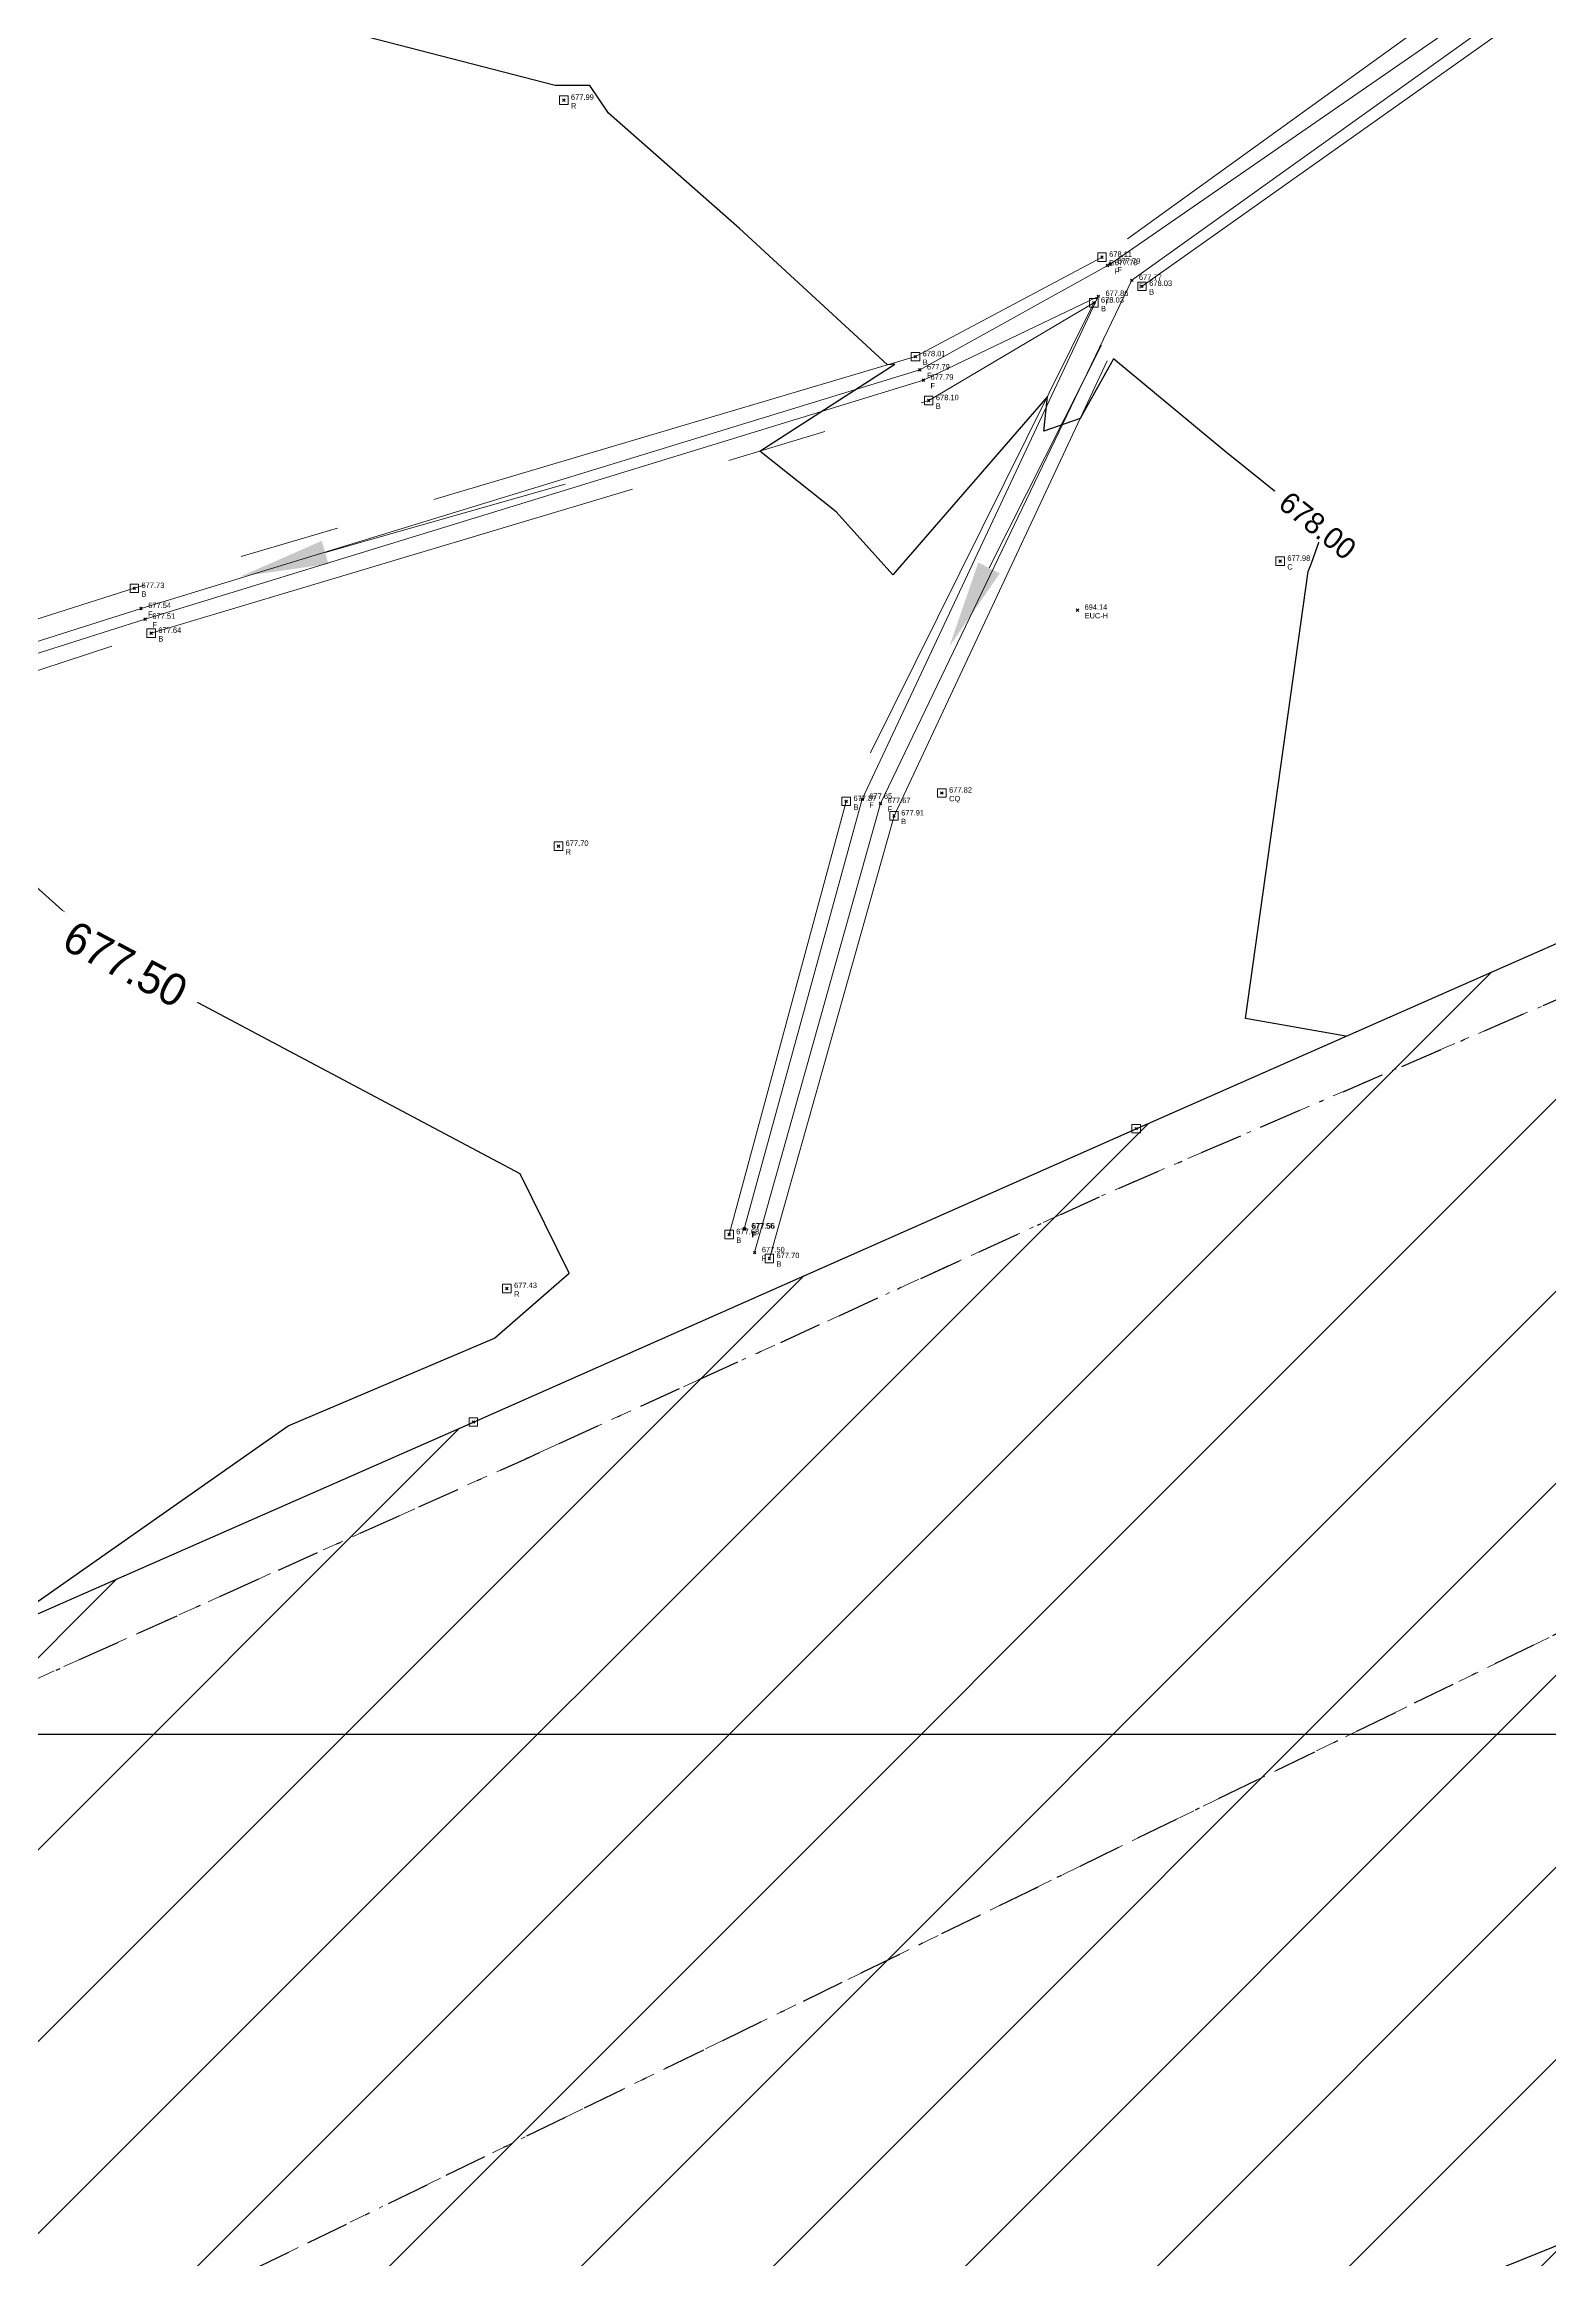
# Model space of a CAD drawing. Extents: x 350769 to 354978, y 6304672 to 6307963.
# Drawn here: x 352503.6 to 352538.8, y 6305487.7 to 6305539.5 of the extents above; entities that cross this region are included whole.
import ezdxf

# ---------------------------------------------------------------- set-up
doc = ezdxf.new("R2010")
doc.units = 0
doc.header["$PDMODE"] = 35
doc.header["$PDSIZE"] = 0.03
for name, pattern in [('4.0 - LO RECABARREN - DESNIVEL NUEVO$0$HIDDEN', [0.375, 0.25, -0.125]), ('BORDER', [1.75, 0.5, -0.25, 0.5, -0.25, 0, -0.25]), ('CONTINUOS', [0]), ('DASHED', [19.05, 12.7, -6.35]), ('PHANTOM', [23.5, 11.75, -2.35, 2.35, -2.35, 2.35, -2.35])]:
    doc.linetypes.add(name, pattern=pattern)
doc.layers.get('0').update_dxf_attribs({"linetype": 'CONTINUOUS'})
doc.layers.get('Defpoints').update_dxf_attribs({"linetype": 'CONTINUOUS'})
for name, color, linetype in [('0-LEVANTAMIENTO 2020.SEP', 252, 'CONTINUOUS'), ('02_Geo ext_Acotamiento', 7, 'CONTINUOUS'), ('1-CANAL', 150, 'PHANTOM'), ('1-coordenadas', 8, 'CONTINUOUS'), ('1-JARDINERA', 7, 'CONTINUOUS'), ('1-LINEA EXTERIOR EDIFICIO MADERAS', 252, 'CONTINUOUS'), ('1-REJA', 252, 'FENCELINE1'), ('1-TALUD', 252, 'BORDER'), ('2-ACHURADO JARDINERA', 252, 'CONTINUOUS'), ('3-CANAL_FDO', 4, 'CONTINUOUS'), ('C-TINN', 5, 'CONTINUOUS'), ('C-TOPO-MAJR', 9, 'CONTINUOUS'), ('C-TOPO-MINR', 8, 'CONTINUOUS'), ('V-NODE DIC 2005', 4, 'CONTINUOUS'), ('V-NODE-TEXT DIC 2005', 2, 'CONTINUOUS'), ('V-NODE-TEXT DIC 2012', 31, 'CONTINUOUS')]:
    doc.layers.add(name, color=color, linetype=linetype)
doc.layers.add('0_ASD_TOPOGRAFIA_ELEMENTOS', color=9, linetype='CONTINUOS', lineweight=5, true_color=0xbdbdbd)
doc.styles.add('ROMANS', font='romans.shx', dxfattribs={"width": 0.65})
doc.linetypes.add('FENCELINE1', pattern='A,6.35,-2.54,[133,ltypeshp.shx,S=2.54,R=0,X=-2.54,Y=0],-2.54,25.4', length=36.83)
doc.dimstyles.new('Principal', dxfattribs={"dimscale": 0, "dimtxt": 2, "dimasz": 2, "dimexe": 1, "dimexo": 1, "dimtad": 1, "dimrnd": 0.05, "dimzin": 1, "dimtxsty": 'ROMANS', "dimcen": 2.5, "dimclrt": 2, "dimaunit": 2, "dimadec": 0, "dimazin": 0, "dimtfac": 1, "dimtmove": 0, "dimatfit": 3, "dimfxl": 1, "dimfxlon": 1, "dimarcsym": 0})

# ---------------------------------------------------------------- blocks, each defined once
blk = doc.blocks.new('COORDENADAS')
at = {"layer": '1-coordenadas'}
blk.add_line((20, -700.625), (1420, -700.625), dxfattribs=at)
blk = doc.blocks.new('*D1236')
at = {"layer": '02_Geo ext_Acotamiento', "color": 0, "lineweight": -2, "transparency": 16777216}
blk.add_line((352474.045, 6305972.496), (352473.119, 6305978.179), dxfattribs=at)
at = {"layer": '02_Geo ext_Acotamiento', "color": 0, "transparency": 16777216}
blk.add_solid([(352473.283, 6305978.206), (352472.954, 6305978.153), (352472.958, 6305979.166)], dxfattribs=at)
at = {"layer": 'Defpoints', "color": 0, "transparency": 16777216}
for p in [(352472.958, 6305979.166), (352596.042, 6305224.025)]:
    blk.add_point(p, dxfattribs=at)
at = {"layer": '02_Geo ext_Acotamiento', "color": 2, "transparency": 16777216, "insert": (352474.582, 6305974.845), "char_height": 1, "attachment_point": 5, "rotation": 279.2575, "style": 'ROMANS'}
blk.add_mtext('R765,10', dxfattribs=at)
blk = doc.blocks.new('*U1327')
at = {"color": 0, "linetype": 'ByBlock', "lineweight": -2, "transparency": 16777216}
blk.add_point((0, 0), dxfattribs=at)
blk = doc.blocks.new('*U4350', base_point=(352520.641, 6305511.052))
at = {"layer": 'V-NODE-TEXT DIC 2005', "linetype": 'ByBlock', "char_height": 0.127}
for s, insert, attachment_point in [('677.70', (352520.808, 6305511.123), 4), ('B', (352520.808, 6305510.984), 1)]:
    blk.add_mtext(s, dxfattribs=dict(at, insert=insert, attachment_point=attachment_point))
blk = doc.blocks.new('*U4351', base_point=(352520.641, 6305511.052))
at = {"layer": 'V-NODE-TEXT DIC 2005', "color": 2, "lineweight": -2}
blk.add_blockref('*U4350', (352520.641, 6305511.052), dxfattribs=at)
blk = doc.blocks.new('*U4348', base_point=(352506.183, 6305525.676))
at = {"layer": 'V-NODE-TEXT DIC 2005', "linetype": 'ByBlock', "char_height": 0.127}
for s, insert, attachment_point in [('677.64', (352506.35, 6305525.747), 4), ('B', (352506.35, 6305525.608), 1)]:
    blk.add_mtext(s, dxfattribs=dict(at, insert=insert, attachment_point=attachment_point))
blk = doc.blocks.new('*U4349', base_point=(352506.183, 6305525.676))
at = {"layer": 'V-NODE-TEXT DIC 2005', "color": 2, "lineweight": -2}
blk.add_blockref('*U4348', (352506.183, 6305525.676), dxfattribs=at)
blk = doc.blocks.new('*U4346', base_point=(352519.7, 6305511.611))
at = {"layer": 'V-NODE-TEXT DIC 2005', "linetype": 'ByBlock', "char_height": 0.127}
for s, insert, attachment_point in [('677.68', (352519.867, 6305511.682), 4), ('B', (352519.867, 6305511.543), 1)]:
    blk.add_mtext(s, dxfattribs=dict(at, insert=insert, attachment_point=attachment_point))
blk = doc.blocks.new('*U4347', base_point=(352519.7, 6305511.611))
at = {"layer": 'V-NODE-TEXT DIC 2005', "color": 2, "lineweight": -2}
blk.add_blockref('*U4346', (352519.7, 6305511.611), dxfattribs=at)
blk = doc.blocks.new('*U4344', base_point=(352523.556, 6305521.406))
at = {"layer": 'V-NODE-TEXT DIC 2005', "linetype": 'ByBlock', "char_height": 0.127}
for s, insert, attachment_point in [('677.91', (352523.723, 6305521.477), 4), ('B', (352523.723, 6305521.338), 1)]:
    blk.add_mtext(s, dxfattribs=dict(at, insert=insert, attachment_point=attachment_point))
blk = doc.blocks.new('*U4345', base_point=(352523.556, 6305521.406))
at = {"layer": 'V-NODE-TEXT DIC 2005', "color": 2, "lineweight": -2}
blk.add_blockref('*U4344', (352523.556, 6305521.406), dxfattribs=at)
blk = doc.blocks.new('*U4342', base_point=(352522.44, 6305521.744))
at = {"layer": 'V-NODE-TEXT DIC 2005', "linetype": 'ByBlock', "char_height": 0.127}
for s, insert, attachment_point in [('677.87', (352522.607, 6305521.815), 4), ('B', (352522.607, 6305521.676), 1)]:
    blk.add_mtext(s, dxfattribs=dict(at, insert=insert, attachment_point=attachment_point))
blk = doc.blocks.new('*U4343', base_point=(352522.44, 6305521.744))
at = {"layer": 'V-NODE-TEXT DIC 2005', "color": 2, "lineweight": -2}
blk.add_blockref('*U4342', (352522.44, 6305521.744), dxfattribs=at)
blk = doc.blocks.new('*U4338', base_point=(352524.059, 6305532.147))
at = {"layer": 'V-NODE-TEXT DIC 2005', "linetype": 'ByBlock', "char_height": 0.127}
for s, insert, attachment_point in [('678.01', (352524.226, 6305532.218), 4), ('B', (352524.226, 6305532.079), 1)]:
    blk.add_mtext(s, dxfattribs=dict(at, insert=insert, attachment_point=attachment_point))
blk = doc.blocks.new('*U4339', base_point=(352524.059, 6305532.147))
at = {"layer": 'V-NODE-TEXT DIC 2005', "color": 2, "lineweight": -2}
blk.add_blockref('*U4338', (352524.059, 6305532.147), dxfattribs=at)
blk = doc.blocks.new('*U4336', base_point=(352524.367, 6305531.12))
at = {"layer": 'V-NODE-TEXT DIC 2005', "linetype": 'ByBlock', "char_height": 0.127}
for s, insert, attachment_point in [('678.10', (352524.534, 6305531.191), 4), ('B', (352524.534, 6305531.052), 1)]:
    blk.add_mtext(s, dxfattribs=dict(at, insert=insert, attachment_point=attachment_point))
blk = doc.blocks.new('*U4337', base_point=(352524.367, 6305531.12))
at = {"layer": 'V-NODE-TEXT DIC 2005', "color": 2, "lineweight": -2}
blk.add_blockref('*U4336', (352524.367, 6305531.12), dxfattribs=at)
blk = doc.blocks.new('*U4334', base_point=(352505.787, 6305526.726))
at = {"layer": 'V-NODE-TEXT DIC 2005', "linetype": 'ByBlock', "char_height": 0.127}
for s, insert, attachment_point in [('677.73', (352505.954, 6305526.797), 4), ('B', (352505.954, 6305526.658), 1)]:
    blk.add_mtext(s, dxfattribs=dict(at, insert=insert, attachment_point=attachment_point))
blk = doc.blocks.new('*U4335', base_point=(352505.787, 6305526.726))
at = {"layer": 'V-NODE-TEXT DIC 2005', "color": 2, "lineweight": -2}
blk.add_blockref('*U4334', (352505.787, 6305526.726), dxfattribs=at)
blk = doc.blocks.new('*U4328', base_point=(352528.421, 6305534.473))
at = {"layer": 'V-NODE-TEXT DIC 2005', "linetype": 'ByBlock', "char_height": 0.127}
for s, insert, attachment_point in [('678.11', (352528.588, 6305534.544), 4), ('B', (352528.588, 6305534.405), 1)]:
    blk.add_mtext(s, dxfattribs=dict(at, insert=insert, attachment_point=attachment_point))
blk = doc.blocks.new('*U4329', base_point=(352528.421, 6305534.473))
at = {"layer": 'V-NODE-TEXT DIC 2005', "color": 2, "lineweight": -2}
blk.add_blockref('*U4328', (352528.421, 6305534.473), dxfattribs=at)
blk = doc.blocks.new('*U4310', base_point=(352528.23, 6305533.403))
at = {"layer": 'V-NODE-TEXT DIC 2005', "linetype": 'ByBlock', "char_height": 0.127}
for s, insert, attachment_point in [('678.03', (352528.397, 6305533.474), 4), ('B', (352528.397, 6305533.335), 1)]:
    blk.add_mtext(s, dxfattribs=dict(at, insert=insert, attachment_point=attachment_point))
blk = doc.blocks.new('*U4311', base_point=(352528.23, 6305533.403))
at = {"layer": 'V-NODE-TEXT DIC 2005', "color": 2, "lineweight": -2}
blk.add_blockref('*U4310', (352528.23, 6305533.403), dxfattribs=at)
blk = doc.blocks.new('*U4306', base_point=(352529.357, 6305533.793))
at = {"layer": 'V-NODE-TEXT DIC 2005', "linetype": 'ByBlock', "char_height": 0.127}
for s, insert, attachment_point in [('678.03', (352529.524, 6305533.864), 4), ('B', (352529.524, 6305533.725), 1)]:
    blk.add_mtext(s, dxfattribs=dict(at, insert=insert, attachment_point=attachment_point))
blk = doc.blocks.new('*U4307', base_point=(352529.357, 6305533.793))
at = {"layer": 'V-NODE-TEXT DIC 2005', "color": 2, "lineweight": -2}
blk.add_blockref('*U4306', (352529.357, 6305533.793), dxfattribs=at)
blk = doc.blocks.new('*U3984', base_point=(352532.589, 6305527.363))
at = {"layer": 'V-NODE-TEXT DIC 2005', "linetype": 'ByBlock', "char_height": 0.127}
for s, insert, attachment_point in [('677.98', (352532.756, 6305527.434), 4), ('C', (352532.756, 6305527.295), 1)]:
    blk.add_mtext(s, dxfattribs=dict(at, insert=insert, attachment_point=attachment_point))
blk = doc.blocks.new('*U3985', base_point=(352532.589, 6305527.363))
at = {"layer": 'V-NODE-TEXT DIC 2005', "color": 2, "lineweight": -2}
blk.add_blockref('*U3984', (352532.589, 6305527.363), dxfattribs=at)
blk = doc.blocks.new('*U3950', base_point=(352524.677, 6305521.94))
at = {"layer": 'V-NODE-TEXT DIC 2005', "linetype": 'ByBlock', "char_height": 0.127}
for s, insert, attachment_point in [('677.82', (352524.844, 6305522.011), 4), ('CQ', (352524.844, 6305521.872), 1)]:
    blk.add_mtext(s, dxfattribs=dict(at, insert=insert, attachment_point=attachment_point))
blk = doc.blocks.new('*U3951', base_point=(352524.677, 6305521.94))
at = {"layer": 'V-NODE-TEXT DIC 2005', "color": 2, "lineweight": -2}
blk.add_blockref('*U3950', (352524.677, 6305521.94), dxfattribs=at)
blk = doc.blocks.new('*U3904', base_point=(352520.07, 6305511.74))
at = {"layer": 'V-NODE-TEXT DIC 2005', "linetype": 'ByBlock', "char_height": 0.127}
for s, insert, attachment_point in [('677.56', (352520.237, 6305511.811), 4), ('F', (352520.237, 6305511.672), 1)]:
    blk.add_mtext(s, dxfattribs=dict(at, insert=insert, attachment_point=attachment_point))
blk = doc.blocks.new('*U3905', base_point=(352520.07, 6305511.74))
at = {"layer": 'V-NODE-TEXT DIC 2005', "color": 2, "lineweight": -2}
blk.add_blockref('*U3904', (352520.07, 6305511.74), dxfattribs=at)
blk = doc.blocks.new('*U3888', base_point=(352520.053, 6305511.745))
at = {"layer": 'V-NODE-TEXT DIC 2005', "linetype": 'ByBlock', "char_height": 0.127}
for s, insert, attachment_point in [('677.56', (352520.22, 6305511.816), 4), ('F', (352520.22, 6305511.677), 1)]:
    blk.add_mtext(s, dxfattribs=dict(at, insert=insert, attachment_point=attachment_point))
blk = doc.blocks.new('*U3889', base_point=(352520.053, 6305511.745))
at = {"layer": 'V-NODE-TEXT DIC 2005', "color": 2, "lineweight": -2}
blk.add_blockref('*U3888', (352520.053, 6305511.745), dxfattribs=at)
blk = doc.blocks.new('*U3886', base_point=(352505.944, 6305526.257))
at = {"layer": 'V-NODE-TEXT DIC 2005', "linetype": 'ByBlock', "char_height": 0.127}
for s, insert, attachment_point in [('677.54', (352506.111, 6305526.328), 4), ('F', (352506.111, 6305526.189), 1)]:
    blk.add_mtext(s, dxfattribs=dict(at, insert=insert, attachment_point=attachment_point))
blk = doc.blocks.new('*U3887', base_point=(352505.944, 6305526.257))
at = {"layer": 'V-NODE-TEXT DIC 2005', "color": 2, "lineweight": -2}
blk.add_blockref('*U3886', (352505.944, 6305526.257), dxfattribs=at)
blk = doc.blocks.new('*U3882', base_point=(352506.042, 6305526.005))
at = {"layer": 'V-NODE-TEXT DIC 2005', "linetype": 'ByBlock', "char_height": 0.127}
for s, insert, attachment_point in [('677.51', (352506.209, 6305526.076), 4), ('F', (352506.209, 6305525.937), 1)]:
    blk.add_mtext(s, dxfattribs=dict(at, insert=insert, attachment_point=attachment_point))
blk = doc.blocks.new('*U3883', base_point=(352506.042, 6305526.005))
at = {"layer": 'V-NODE-TEXT DIC 2005', "color": 2, "lineweight": -2}
blk.add_blockref('*U3882', (352506.042, 6305526.005), dxfattribs=at)
blk = doc.blocks.new('*U3872', base_point=(352528.551, 6305534.276))
at = {"layer": 'V-NODE-TEXT DIC 2005', "linetype": 'ByBlock', "char_height": 0.127}
for s, insert, attachment_point in [('677.78', (352528.718, 6305534.347), 4), ('F', (352528.718, 6305534.208), 1)]:
    blk.add_mtext(s, dxfattribs=dict(at, insert=insert, attachment_point=attachment_point))
blk = doc.blocks.new('*U3873', base_point=(352528.551, 6305534.276))
at = {"layer": 'V-NODE-TEXT DIC 2005', "color": 2, "lineweight": -2}
blk.add_blockref('*U3872', (352528.551, 6305534.276), dxfattribs=at)
blk = doc.blocks.new('*U3870', base_point=(352524.158, 6305531.838))
at = {"layer": 'V-NODE-TEXT DIC 2005', "linetype": 'ByBlock', "char_height": 0.127}
for s, insert, attachment_point in [('677.79', (352524.325, 6305531.909), 4), ('F', (352524.325, 6305531.77), 1)]:
    blk.add_mtext(s, dxfattribs=dict(at, insert=insert, attachment_point=attachment_point))
blk = doc.blocks.new('*U3871', base_point=(352524.158, 6305531.838))
at = {"layer": 'V-NODE-TEXT DIC 2005', "color": 2, "lineweight": -2}
blk.add_blockref('*U3870', (352524.158, 6305531.838), dxfattribs=at)
blk = doc.blocks.new('*U3862', base_point=(352524.243, 6305531.598))
at = {"layer": 'V-NODE-TEXT DIC 2005', "linetype": 'ByBlock', "char_height": 0.127}
for s, insert, attachment_point in [('677.79', (352524.41, 6305531.669), 4), ('F', (352524.41, 6305531.53), 1)]:
    blk.add_mtext(s, dxfattribs=dict(at, insert=insert, attachment_point=attachment_point))
blk = doc.blocks.new('*U3863', base_point=(352524.243, 6305531.598))
at = {"layer": 'V-NODE-TEXT DIC 2005', "color": 2, "lineweight": -2}
blk.add_blockref('*U3862', (352524.243, 6305531.598), dxfattribs=at)
blk = doc.blocks.new('*U3852', base_point=(352522.81, 6305521.793))
at = {"layer": 'V-NODE-TEXT DIC 2005', "linetype": 'ByBlock', "char_height": 0.127}
for s, insert, attachment_point in [('677.65', (352522.977, 6305521.864), 4), ('F', (352522.977, 6305521.725), 1)]:
    blk.add_mtext(s, dxfattribs=dict(at, insert=insert, attachment_point=attachment_point))
blk = doc.blocks.new('*U3853', base_point=(352522.81, 6305521.793))
at = {"layer": 'V-NODE-TEXT DIC 2005', "color": 2, "lineweight": -2}
blk.add_blockref('*U3852', (352522.81, 6305521.793), dxfattribs=at)
blk = doc.blocks.new('*U3850', base_point=(352523.24, 6305521.696))
at = {"layer": 'V-NODE-TEXT DIC 2005', "linetype": 'ByBlock', "char_height": 0.127}
for s, insert, attachment_point in [('677.67', (352523.407, 6305521.767), 4), ('F', (352523.407, 6305521.628), 1)]:
    blk.add_mtext(s, dxfattribs=dict(at, insert=insert, attachment_point=attachment_point))
blk = doc.blocks.new('*U3851', base_point=(352523.24, 6305521.696))
at = {"layer": 'V-NODE-TEXT DIC 2005', "color": 2, "lineweight": -2}
blk.add_blockref('*U3850', (352523.24, 6305521.696), dxfattribs=at)
blk = doc.blocks.new('*U3848', base_point=(352520.298, 6305511.189))
at = {"layer": 'V-NODE-TEXT DIC 2005', "linetype": 'ByBlock', "char_height": 0.127}
for s, insert, attachment_point in [('677.50', (352520.465, 6305511.26), 4), ('F', (352520.465, 6305511.121), 1)]:
    blk.add_mtext(s, dxfattribs=dict(at, insert=insert, attachment_point=attachment_point))
blk = doc.blocks.new('*U3849', base_point=(352520.298, 6305511.189))
at = {"layer": 'V-NODE-TEXT DIC 2005', "color": 2, "lineweight": -2}
blk.add_blockref('*U3848', (352520.298, 6305511.189), dxfattribs=at)
blk = doc.blocks.new('*U3768', base_point=(352528.335, 6305533.558))
at = {"layer": 'V-NODE-TEXT DIC 2005', "linetype": 'ByBlock', "char_height": 0.127}
for s, insert, attachment_point in [('677.86', (352528.502, 6305533.629), 4), ('F', (352528.502, 6305533.49), 1)]:
    blk.add_mtext(s, dxfattribs=dict(at, insert=insert, attachment_point=attachment_point))
blk = doc.blocks.new('*U3769', base_point=(352528.335, 6305533.558))
at = {"layer": 'V-NODE-TEXT DIC 2005', "color": 2, "lineweight": -2}
blk.add_blockref('*U3768', (352528.335, 6305533.558), dxfattribs=at)
blk = doc.blocks.new('*U3646', base_point=(352529.117, 6305533.933))
at = {"layer": 'V-NODE-TEXT DIC 2005', "linetype": 'ByBlock', "char_height": 0.127}
for s, insert, attachment_point in [('677.77', (352529.284, 6305534.004), 4), ('F', (352529.284, 6305533.865), 1)]:
    blk.add_mtext(s, dxfattribs=dict(at, insert=insert, attachment_point=attachment_point))
blk = doc.blocks.new('*U3647', base_point=(352529.117, 6305533.933))
at = {"layer": 'V-NODE-TEXT DIC 2005', "color": 2, "lineweight": -2}
blk.add_blockref('*U3646', (352529.117, 6305533.933), dxfattribs=at)
blk = doc.blocks.new('*U3642', base_point=(352528.614, 6305534.313))
at = {"layer": 'V-NODE-TEXT DIC 2005', "linetype": 'ByBlock', "char_height": 0.127}
for s, insert, attachment_point in [('677.79', (352528.781, 6305534.384), 4), ('F', (352528.781, 6305534.245), 1)]:
    blk.add_mtext(s, dxfattribs=dict(at, insert=insert, attachment_point=attachment_point))
blk = doc.blocks.new('*U3643', base_point=(352528.614, 6305534.313))
at = {"layer": 'V-NODE-TEXT DIC 2005', "color": 2, "lineweight": -2}
blk.add_blockref('*U3642', (352528.614, 6305534.313), dxfattribs=at)
blk = doc.blocks.new('*U2556', base_point=(352515.832, 6305538.145))
at = {"layer": 'V-NODE-TEXT DIC 2005', "linetype": 'ByBlock', "char_height": 0.127}
for s, insert, attachment_point in [('677.99', (352515.999, 6305538.216), 4), ('R', (352515.999, 6305538.077), 1)]:
    blk.add_mtext(s, dxfattribs=dict(at, insert=insert, attachment_point=attachment_point))
blk = doc.blocks.new('*U2557', base_point=(352515.832, 6305538.145))
at = {"layer": 'V-NODE-TEXT DIC 2005', "color": 2, "lineweight": -2}
blk.add_blockref('*U2556', (352515.832, 6305538.145), dxfattribs=at)
blk = doc.blocks.new('*U2518', base_point=(352515.708, 6305520.694))
at = {"layer": 'V-NODE-TEXT DIC 2005', "linetype": 'ByBlock', "char_height": 0.127}
for s, insert, attachment_point in [('677.70', (352515.875, 6305520.765), 4), ('R', (352515.875, 6305520.626), 1)]:
    blk.add_mtext(s, dxfattribs=dict(at, insert=insert, attachment_point=attachment_point))
blk = doc.blocks.new('*U2519', base_point=(352515.708, 6305520.694))
at = {"layer": 'V-NODE-TEXT DIC 2005', "color": 2, "lineweight": -2}
blk.add_blockref('*U2518', (352515.708, 6305520.694), dxfattribs=at)
blk = doc.blocks.new('*U2504', base_point=(352514.503, 6305510.352))
at = {"layer": 'V-NODE-TEXT DIC 2005', "linetype": 'ByBlock', "char_height": 0.127}
for s, insert, attachment_point in [('677.43', (352514.67, 6305510.423), 4), ('R', (352514.67, 6305510.284), 1)]:
    blk.add_mtext(s, dxfattribs=dict(at, insert=insert, attachment_point=attachment_point))
blk = doc.blocks.new('*U2505', base_point=(352514.503, 6305510.352))
at = {"layer": 'V-NODE-TEXT DIC 2005', "color": 2, "lineweight": -2}
blk.add_blockref('*U2504', (352514.503, 6305510.352), dxfattribs=at)
blk = doc.blocks.new('TOPOGRAFIA')
at = {"layer": '1-CANAL', "lineweight": 0, "true_color": 0xbdbdbd}
for points in [[(390510.111, 6302527.911), (390508.212, 6302527.078), (390510.265, 6302527.369)], [(390525.466, 6302527.404), (390524.792, 6302525.443), (390525.969, 6302527.15)]]:
    blk.add_hatch(color=9, dxfattribs=at).paths.add_polyline_path(points)
at = {"layer": '1-LINEA EXTERIOR EDIFICIO MADERAS', "lineweight": 0, "true_color": 0xbdbdbd}
h = blk.add_hatch(dxfattribs=at)
h.set_pattern_fill('ANSI31', color=9, scale=0.5, angle=90)
h.set_pattern_definition([(135, (38000, -3000), (-1.12253201513, -1.12253201513), [])])
h.paths.add_polyline_path([(390509.254, 6302464.349), (390489.235, 6302457.311, 0.006593), (390483.626, 6302455.312, 0.225672), (390479.522, 6302451.091, 0.369359), (390482.833, 6302442.806, 0.105621), (390487.097, 6302441.999), (390494.78, 6302441.975, 0.022709), (390512.986, 6302443.076, 0.009245), (390519.629, 6302443.906, 0.008069), (390526.96, 6302445.081, 0.00776), (390532.19, 6302446.09, 0.003168), (390537.058, 6302447.14, 0.018522), (390547.928, 6302449.983, -0.000441), (390550.949, 6302450.891, 0.020574), (390552.004, 6302451.255, 0.02318), (390567.437, 6302456.785, 0.024648), (390573.151, 6302459.473, 0.065043), (390578.117, 6302463.01, 0.03227), (390582.068, 6302467.188, 0.06625), (390589.221, 6302481.458, 0.027642), (390596.216, 6302502.437, 0.013828), (390598.79, 6302513.005, 0.018853), (390600.543, 6302523.006, 0.159831), (390600.113, 6302525.357, 0.093527), (390598.113, 6302527.807, 0.380747), (390588.95, 6302527.551), (390586.878, 6302524.749), (390584.88, 6302521.705), (390583.088, 6302518.971), (390579.481, 6302513.484), (390576.46, 6302508.881), (390569.643, 6302498.477), (390565.382, 6302491.97), (390560.315, 6302485.388), (390555.754, 6302481.548), (390539.433, 6302474.882), (390517.803, 6302467.362)])
at = {"layer": '1-CANAL', "color": 9, "lineweight": 0, "true_color": 0xbdbdbd}
for p, q in [((390529.296, 6302533.865), (390542.821, 6302543.451)), ((390538.483, 6302541.851), (390528.36, 6302534.546)), ((390528.36, 6302534.546), (390523.997, 6302532.22)), ((390528.169, 6302533.476), (390522.378, 6302521.817)), ((390523.495, 6302521.479), (390529.296, 6302533.865)), ((390524.306, 6302531.193), (390528.169, 6302533.476)), ((390523.997, 6302532.22), (390505.726, 6302526.801)), ((390506.121, 6302525.75), (390524.306, 6302531.193)), ((390505.726, 6302526.801), (390489.065, 6302521.533)), ((390489.577, 6302520.303), (390506.121, 6302525.75)), ((390522.378, 6302521.817), (390519.637, 6302511.685)), ((390520.579, 6302511.125), (390523.495, 6302521.479))]:
    blk.add_line(p, q, dxfattribs=at)
at = {"layer": '1-CANAL', "color": 9, "lineweight": 0, "true_color": 0xbdbdbd, "flags": 128}
for points in [[(390528.347, 6302532.487), (390525.718, 6302527.277)], [(390515.802, 6302529.235), (390510.188, 6302527.64)]]:
    blk.add_lwpolyline(points, dxfattribs=at)
at = {"layer": '1-coordenadas', "color": 9, "linetype": '4.0 - LO RECABARREN - DESNIVEL NUEVO$0$HIDDEN', "lineweight": 0, "ltscale": 50, "true_color": 0xbdbdbd}
blk.add_line((390200, 6302500), (390900, 6302500), dxfattribs=at)
at = {"layer": '1-JARDINERA', "color": 9, "lineweight": 0, "true_color": 0xbdbdbd, "flags": 128}
blk.add_lwpolyline([(390555.3, 6302485.133), (390528.116, 6302474.254), (390512.936, 6302468.127), (390509.724, 6302476.199), (390552.036, 6302493.309), (390555.3, 6302485.133)], dxfattribs=at)
at = {"layer": '1-REJA', "color": 9, "lineweight": 0, "true_color": 0xbdbdbd, "flags": 128}
blk.add_lwpolyline([(390457.825, 6302402.635), (390454.252, 6302411.685), (390450.931, 6302420.069), (390447.151, 6302429.404), (390442.008, 6302442.347), (390436.835, 6302455.304), (390430.757, 6302470.685), (390440.792, 6302475.07), (390451.682, 6302479.894), (390465.771, 6302486.18), (390480.216, 6302492.535), (390496.407, 6302499.712), (390513.657, 6302507.299), (390529.161, 6302514.161), (390541.959, 6302519.8), (390561.927, 6302528.675), (390571.449, 6302540.268), (390583.647, 6302555.178), (390598.213, 6302545.789)], dxfattribs=at)
at = {"layer": '1-TALUD', "color": 9, "lineweight": 0, "true_color": 0xbdbdbd, "flags": 128}
for points in [[(390479.366, 6302413.695), (390471.35, 6302410.59), (390463.275, 6302407.692), (390459.85, 6302408.077), (390457.519, 6302410.808), (390452.847, 6302420.83), (390449.032, 6302429.87), (390443.627, 6302443.568), (390439.217, 6302456.277), (390438.88, 6302462.46), (390440.586, 6302468.19), (390443.833, 6302473.092), (390452.164, 6302477.833), (390466.432, 6302484.957), (390480.496, 6302491.239), (390496.009, 6302497.946), (390514.835, 6302506.419), (390528.532, 6302512.673), (390541.654, 6302518.322), (390548.561, 6302519.167), (390554.075, 6302516.062), (390555.85, 6302516.285), (390561.048, 6302523.173)], [(390508.439, 6302487.443), (390539.178, 6302502.438)]]:
    blk.add_lwpolyline(points, dxfattribs=at)
at = {"layer": '3-CANAL_FDO', "color": 9, "lineweight": 0, "true_color": 0xbdbdbd}
for p, q in [((390522.748, 6302521.867), (390519.99, 6302511.818)), ((390520.235, 6302511.262), (390523.177, 6302521.769))]:
    blk.add_line(p, q, dxfattribs=at)
for points in [[(390458.942, 6302583.051), (390462.552, 6302588.4), (390472.674, 6302590.078), (390485.774, 6302592.182), (390498.672, 6302593.961), (390510.638, 6302595.706), (390524.4, 6302598.148), (390538.331, 6302600.721), (390548.665, 6302597.963), (390554.057, 6302595.305), (390557.944, 6302595.294), (390557.744, 6302584.954), (390559.17, 6302572.158), (390560.127, 6302558.175), (390557.841, 6302548.583), (390552.248, 6302546.569), (390542.868, 6302543.886), (390529.055, 6302534.006)], [(390450.105, 6302509.078), (390450.027, 6302509.3), (390471.091, 6302514.53), (390489.174, 6302521.017), (390505.883, 6302526.331), (390524.097, 6302531.91), (390528.552, 6302534.386), (390542.733, 6302544.181), (390552.12, 6302546.972)], [(390523.177, 6302521.769), (390529.055, 6302534.006)], [(390450.105, 6302509.078), (390471.16, 6302514.224), (390489.29, 6302520.777), (390505.981, 6302526.078), (390524.182, 6302531.67), (390528.273, 6302533.63), (390522.748, 6302521.867)]]:
    blk.add_lwpolyline(points, dxfattribs=at)
at = {"layer": 'C-TINN', "color": 9, "linetype": 'Continuous', "lineweight": 0, "true_color": 0xbdbdbd}
for points, elevation in [([(390515.672, 6302538.118), (390515.672, 6302538.318), (390515.872, 6302538.318), (390515.872, 6302538.118), (390515.672, 6302538.118)], 677.99), ([(390528.26, 6302534.446), (390528.26, 6302534.646), (390528.46, 6302534.646), (390528.46, 6302534.446), (390528.26, 6302534.446)], 678.11), ([(390529.196, 6302533.765), (390529.196, 6302533.965), (390529.396, 6302533.965), (390529.396, 6302533.765), (390529.196, 6302533.765)], 678.03), ([(390528.069, 6302533.376), (390528.069, 6302533.576), (390528.269, 6302533.576), (390528.269, 6302533.376), (390528.069, 6302533.376)], 678.03), ([(390523.897, 6302532.12), (390523.897, 6302532.32), (390524.097, 6302532.32), (390524.097, 6302532.12), (390523.897, 6302532.12)], 678.01), ([(390524.206, 6302531.093), (390524.206, 6302531.293), (390524.406, 6302531.293), (390524.406, 6302531.093), (390524.206, 6302531.093)], 678.1), ([(390532.428, 6302527.335), (390532.428, 6302527.535), (390532.628, 6302527.535), (390532.628, 6302527.335), (390532.428, 6302527.335)], 677.98), ([(390505.626, 6302526.701), (390505.626, 6302526.901), (390505.826, 6302526.901), (390505.826, 6302526.701), (390505.626, 6302526.701)], 677.73), ([(390506.021, 6302525.65), (390506.021, 6302525.85), (390506.221, 6302525.85), (390506.221, 6302525.65), (390506.021, 6302525.65)], 677.64), ([(390524.515, 6302521.913), (390524.515, 6302522.113), (390524.715, 6302522.113), (390524.715, 6302521.913), (390524.515, 6302521.913)], 677.82), ([(390522.278, 6302521.717), (390522.278, 6302521.917), (390522.478, 6302521.917), (390522.478, 6302521.717), (390522.278, 6302521.717)], 677.87), ([(390523.395, 6302521.379), (390523.395, 6302521.579), (390523.595, 6302521.579), (390523.595, 6302521.379), (390523.395, 6302521.379)], 677.91), ([(390515.547, 6302520.667), (390515.547, 6302520.867), (390515.747, 6302520.867), (390515.747, 6302520.667), (390515.547, 6302520.667)], 677.7), ([(390529.061, 6302514.061), (390529.061, 6302514.261), (390529.261, 6302514.261), (390529.261, 6302514.061), (390529.061, 6302514.061)], 677.936), ([(390519.537, 6302511.585), (390519.537, 6302511.785), (390519.737, 6302511.785), (390519.737, 6302511.585), (390519.537, 6302511.585)], 677.68), ([(390520.479, 6302511.025), (390520.479, 6302511.225), (390520.679, 6302511.225), (390520.679, 6302511.025), (390520.479, 6302511.025)], 677.7), ([(390514.34, 6302510.325), (390514.34, 6302510.525), (390514.54, 6302510.525), (390514.54, 6302510.325), (390514.34, 6302510.325)], 677.43), ([(390513.557, 6302507.199), (390513.557, 6302507.399), (390513.757, 6302507.399), (390513.757, 6302507.199), (390513.557, 6302507.199)], 677.618)]:
    blk.add_lwpolyline(points, dxfattribs=dict(at, elevation=elevation))
for p in [(390515.772, 6302538.218, 677.99), (390528.36, 6302534.546, 678.11), (390528.169, 6302533.476, 678.03), (390529.296, 6302533.865, 678.03), (390523.997, 6302532.22, 678.01), (390524.306, 6302531.193, 678.1), (390532.528, 6302527.435, 677.98), (390505.726, 6302526.801, 677.73), (390506.121, 6302525.75, 677.64), (390524.615, 6302522.013, 677.82), (390522.378, 6302521.817, 677.87), (390523.495, 6302521.479, 677.91), (390515.647, 6302520.767, 677.7), (390529.161, 6302514.161, 677.936), (390519.637, 6302511.685, 677.68), (390520.579, 6302511.125, 677.7), (390514.44, 6302510.425, 677.43), (390513.657, 6302507.299, 677.618)]:
    blk.add_point(p, dxfattribs=at)
at = {"layer": 'C-TOPO-MAJR', "color": 9, "linetype": 'Continuous', "lineweight": -3, "true_color": 0xbdbdbd, "elevation": 677.5}
blk.add_lwpolyline([(390502.349, 6302502.325), (390509.326, 6302507.21), (390514.149, 6302509.261), (390515.895, 6302510.778), (390514.753, 6302513.106), (390505.342, 6302518.101), (390503.198, 6302520.028), (390489.577, 6302520.303), (390484.739, 6302519.688), (390484.151, 6302519.751), (390484.773, 6302523.248), (390484.851, 6302526.81), (390486.066, 6302532.546), (390483.898, 6302537.828), (390481.985, 6302544.731), (390478.881, 6302549.227), (390471.876, 6302558.076), (390461.166, 6302560.039), (390459.63, 6302571.175), (390457.04, 6302575.454), (390456.026, 6302580.54), (390454.767, 6302581.875), (390452.762, 6302583.092), (390446.811, 6302587.759)], dxfattribs=at)
at = {"layer": 'C-TOPO-MINR', "color": 9, "linetype": 'Continuous', "lineweight": -3, "true_color": 0xbdbdbd, "elevation": 678}
blk.add_lwpolyline([(390534.066, 6302516.322), (390531.714, 6302516.735), (390533.179, 6302527.194), (390533.263, 6302527.39), (390533.536, 6302528.158), (390531.235, 6302530.007), (390528.628, 6302532.172), (390527.846, 6302530.769), (390527, 6302530.477), (390527.083, 6302531.29), (390523.468, 6302527.117), (390522.141, 6302528.587), (390520.353, 6302530.01), (390523.514, 6302532.045), (390523.345, 6302532.027), (390519.885, 6302535.219), (390516.821, 6302537.912), (390516.382, 6302538.563), (390515.571, 6302538.56), (390508.258, 6302540.451)], dxfattribs=at)
at = {"layer": 'V-NODE-TEXT DIC 2012', "color": 9, "lineweight": 0, "true_color": 0xbdbdbd}
blk.add_point((390527.787, 6302526.29), dxfattribs=at)
at = {"layer": 'V-NODE DIC 2005', "color": 9, "lineweight": 0, "true_color": 0xbdbdbd, "rotation": 359.9963883938062}
for p in [(390515.772, 6302538.218), (390528.36, 6302534.546), (390528.49, 6302534.349), (390528.553, 6302534.386), (390529.056, 6302534.005), (390528.169, 6302533.476), (390528.274, 6302533.631), (390529.296, 6302533.865), (390523.998, 6302532.22), (390524.097, 6302531.911), (390524.182, 6302531.671), (390524.306, 6302531.193), (390532.528, 6302527.435), (390505.726, 6302526.8), (390505.883, 6302526.331), (390505.981, 6302526.079), (390506.122, 6302525.75), (390524.616, 6302522.013), (390522.379, 6302521.817), (390522.749, 6302521.866), (390523.179, 6302521.769), (390523.495, 6302521.479), (390515.647, 6302520.767), (390519.638, 6302511.684), (390519.991, 6302511.818), (390520.008, 6302511.813), (390520.236, 6302511.262), (390520.579, 6302511.125), (390514.441, 6302510.425)]:
    blk.add_blockref('*U1327', p, dxfattribs=at)
at = {"layer": 'V-NODE-TEXT DIC 2005', "color": 9, "lineweight": 0, "true_color": 0xbdbdbd, "rotation": 359.9963883938062}
for name, p in [('*U2557', (390515.772, 6302538.218)), ('*U4329', (390528.36, 6302534.546)), ('*U3873', (390528.49, 6302534.349)), ('*U3643', (390528.553, 6302534.386)), ('*U3647', (390529.056, 6302534.005)), ('*U4307', (390529.296, 6302533.865)), ('*U4311', (390528.169, 6302533.476)), ('*U3769', (390528.274, 6302533.631)), ('*U4339', (390523.998, 6302532.22)), ('*U3871', (390524.097, 6302531.911)), ('*U3863', (390524.182, 6302531.671)), ('*U4337', (390524.306, 6302531.193)), ('*U3985', (390532.528, 6302527.435)), ('*U4335', (390505.726, 6302526.8)), ('*U3887', (390505.883, 6302526.331)), ('*U3883', (390505.981, 6302526.079)), ('*U4349', (390506.122, 6302525.75)), ('*U3853', (390522.749, 6302521.866)), ('*U3951', (390524.616, 6302522.013)), ('*U4343', (390522.379, 6302521.817)), ('*U3851', (390523.179, 6302521.769)), ('*U4345', (390523.495, 6302521.479)), ('*U2519', (390515.647, 6302520.767)), ('*U4347', (390519.638, 6302511.684)), ('*U3889', (390519.991, 6302511.818)), ('*U3905', (390520.008, 6302511.813)), ('*U3849', (390520.236, 6302511.262)), ('*U4351', (390520.579, 6302511.125)), ('*U2505', (390514.441, 6302510.425))]:
    blk.add_blockref(name, p, dxfattribs=at)
at = {"layer": 'V-NODE-TEXT DIC 2012', "color": 9, "lineweight": 0, "true_color": 0xbdbdbd}
for s, p in [('694.14', (390527.954, 6302526.298)), ('EUC-H', (390527.954, 6302526.098))]:
    blk.add_text(s, height=0.125, dxfattribs=at).set_placement(p)
at = {"layer": 'C-TOPO-MAJR', "color": 9, "linetype": 'Continuous', "lineweight": 0, "true_color": 0xbdbdbd, "insert": (390505.516, 6302518.009, 677.5), "char_height": 0.75, "width": 3.75143, "attachment_point": 5, "rotation": 332.044, "bg_fill": 3, "box_fill_scale": 1.042333, "bg_fill_color": 9, "bg_fill_true_color": 13158600, "bg_fill_transparency": 0}
blk.add_mtext('677.50', dxfattribs=at)
at = {"layer": 'C-TOPO-MINR', "color": 9, "linetype": 'Continuous', "lineweight": 0, "true_color": 0xbdbdbd, "insert": (390533.402, 6302528.266, 678), "char_height": 0.5, "width": 2.50095, "attachment_point": 5, "rotation": 321.2215, "bg_fill": 3, "box_fill_scale": 1.0635, "bg_fill_color": 9, "bg_fill_true_color": 13158600, "bg_fill_transparency": 0}
blk.add_mtext('678.00', dxfattribs=at)

msp = doc.modelspace()

# ---------------------------------------------------------------- hatches: boundary and pattern name
at = {"layer": '0-LEVANTAMIENTO 2020.SEP'}
h = msp.add_hatch(dxfattribs=at)
h.set_pattern_fill('ANSI31', color=252)
h.paths.add_polyline_path([(352458.213, 6305401.216), (352452.503, 6305398.982), (352452.816, 6305399.28), (352452.609, 6305399.636), (352451.638, 6305400.227), (352457.678, 6305402.577), (352457.689, 6305402.79), (352457.683, 6305402.996), (352454.252, 6305411.685), (352450.931, 6305420.069), (352447.151, 6305429.404), (352442.008, 6305442.347), (352436.835, 6305455.304), (352430.757, 6305470.685), (352440.792, 6305475.07), (352451.682, 6305479.894), (352465.771, 6305486.18), (352480.216, 6305492.535), (352496.407, 6305499.712), (352513.657, 6305507.299), (352529.161, 6305514.161), (352541.959, 6305519.8), (352561.927, 6305528.675), (352571.449, 6305540.268), (352583.647, 6305555.178), (352598.213, 6305545.789), (352605.453, 6305541.805), (352602.222, 6305538.721), (352606.073, 6305535.813), (352608.645, 6305532.42), (352608.792, 6305532.234), (352608.857, 6305528.43), (352613.727, 6305525.092), (352613.927, 6305524.926), (352609.716, 6305517.616), (352604.317, 6305502.974), (352607.353, 6305483.644), (352606.958, 6305479.393), (352608.039, 6305476.818), (352609.065, 6305474.225), (352617.537, 6305468.424), (352618.346, 6305465.146), (352618.854, 6305464.849), (352618.951, 6305464.69), (352608.801, 6305460.676), (352599.579, 6305457.023), (352587.598, 6305452.326), (352574.209, 6305447), (352559.984, 6305441.387), (352541.368, 6305434.036), (352532.693, 6305430.631), (352523.045, 6305426.8), (352512.509, 6305422.629), (352503.01, 6305418.889), (352490.722, 6305414.053), (352481.682, 6305410.475), (352476.439, 6305408.401), (352468.05, 6305405.104)])
at = {"layer": '1-LINEA EXTERIOR EDIFICIO MADERAS'}
h = msp.add_hatch(dxfattribs=at)
h.set_pattern_fill('ANSI31', color=252, scale=0.5, angle=90)
h.paths.add_polyline_path([(352509.254, 6305464.349), (352489.235, 6305457.311, 0.006593), (352483.626, 6305455.312, 0.225672), (352479.522, 6305451.091, 0.369359), (352482.833, 6305442.806, 0.105621), (352487.097, 6305441.999), (352494.78, 6305441.975, 0.022709), (352512.986, 6305443.076, 0.009245), (352519.629, 6305443.906, 0.008069), (352526.96, 6305445.081, 0.00776), (352532.19, 6305446.09, 0.003168), (352537.058, 6305447.14, 0.018522), (352547.928, 6305449.983, -0.000433), (352550.887, 6305450.916, 0.02483), (352567.437, 6305456.785, 0.024648), (352573.151, 6305459.473, 0.065043), (352578.117, 6305463.01, 0.03227), (352582.068, 6305467.188, 0.06625), (352589.221, 6305481.458, 0.027642), (352596.216, 6305502.437, 0.013828), (352598.79, 6305513.005, 0.018853), (352600.543, 6305523.006, 0.159831), (352600.113, 6305525.357, 0.093527), (352598.113, 6305527.807, 0.380747), (352588.95, 6305527.551), (352586.878, 6305524.749), (352584.88, 6305521.705), (352583.088, 6305518.971), (352579.481, 6305513.484), (352576.46, 6305508.881), (352569.643, 6305498.477), (352565.382, 6305491.97), (352560.315, 6305485.388), (352555.754, 6305481.548), (352539.433, 6305474.882), (352517.803, 6305467.362)])
at = {"layer": '2-ACHURADO JARDINERA'}
h = msp.add_hatch(dxfattribs=at)
h.set_pattern_fill('CROSS', color=256, scale=0.25)
h.paths.add_polyline_path([(352509.724, 6305476.199), (352512.936, 6305468.127), (352528.116, 6305474.254), (352555.3, 6305485.133), (352552.036, 6305493.309)])

# ---------------------------------------------------------------- linework, layer by layer
at = {"layer": '0-LEVANTAMIENTO 2020.SEP', "flags": 128}
msp.add_lwpolyline([(352451.682, 6305479.894), (352465.771, 6305486.18), (352480.216, 6305492.535), (352496.407, 6305499.712), (352513.657, 6305507.299), (352529.161, 6305514.161), (352541.959, 6305519.8), (352561.927, 6305528.675), (352571.449, 6305540.268), (352583.647, 6305555.178), (352598.213, 6305545.789)], dxfattribs=at)
at = {"layer": '1-JARDINERA', "flags": 128}
msp.add_lwpolyline([(352555.3, 6305485.133), (352528.116, 6305474.254), (352512.936, 6305468.127), (352509.724, 6305476.199), (352552.036, 6305493.309), (352555.3, 6305485.133)], dxfattribs=at)
at = {"layer": '1-REJA', "ltscale": 0.2, "flags": 128}
msp.add_lwpolyline([(352457.825, 6305402.635), (352454.252, 6305411.685), (352450.931, 6305420.069), (352447.151, 6305429.404), (352442.008, 6305442.347), (352436.835, 6305455.304), (352430.757, 6305470.685), (352440.792, 6305475.07), (352451.682, 6305479.894), (352465.771, 6305486.18), (352480.216, 6305492.535), (352496.407, 6305499.712), (352513.657, 6305507.299), (352529.161, 6305514.161), (352541.959, 6305519.8), (352561.927, 6305528.675), (352571.449, 6305540.268), (352583.647, 6305555.178), (352598.213, 6305545.789)], dxfattribs=at)
at = {"layer": '1-TALUD', "ltscale": 2, "flags": 128}
for points in [[(352479.366, 6305413.695), (352471.35, 6305410.59), (352463.275, 6305407.692), (352459.85, 6305408.077), (352457.519, 6305410.808), (352452.847, 6305420.83), (352449.032, 6305429.87), (352443.627, 6305443.568), (352439.217, 6305456.277), (352438.88, 6305462.46), (352440.586, 6305468.19), (352443.833, 6305473.092), (352452.164, 6305477.833), (352466.432, 6305484.957), (352480.496, 6305491.239), (352496.009, 6305497.946), (352514.835, 6305506.419), (352528.532, 6305512.673), (352541.654, 6305518.322), (352548.561, 6305519.167), (352554.075, 6305516.062), (352555.85, 6305516.285), (352561.048, 6305523.173)], [(352508.439, 6305487.443), (352539.178, 6305502.438)]]:
    msp.add_lwpolyline(points, dxfattribs=at)

# ---------------------------------------------------------------- block references
at = {"color": 252, "linetype": 'DASHED'}
msp.add_blockref('COORDENADAS', (352180, 6306200.625), dxfattribs=at)

# ---------------------------------------------------------------- dimensions: what is measured, and where the dimension line sits
at = {"layer": '02_Geo ext_Acotamiento'}
dim = msp.add_radius_dim(center=(352596.042, 6305224.025), mpoint=(352472.958, 6305979.166), dimstyle='Principal', override={"dimscale": 0, "dimaunit": 0, "dimfxl": 0.22, "dimarcsym": 1}, dxfattribs=at)
dim.commit()
dim.dimension.update_dxf_attribs({"geometry": '*D1236', "text_midpoint": (352473.686, 6305974.698), "dimtype": 164})

# ---------------------------------------------------------------- next in the draw order: block references
at = {"layer": '0_ASD_TOPOGRAFIA_ELEMENTOS', "color": 30, "true_color": 0xf26507}
msp.add_blockref('TOPOGRAFIA', (-38000, 3000), dxfattribs=at)

doc.saveas('drawing.dxf')
